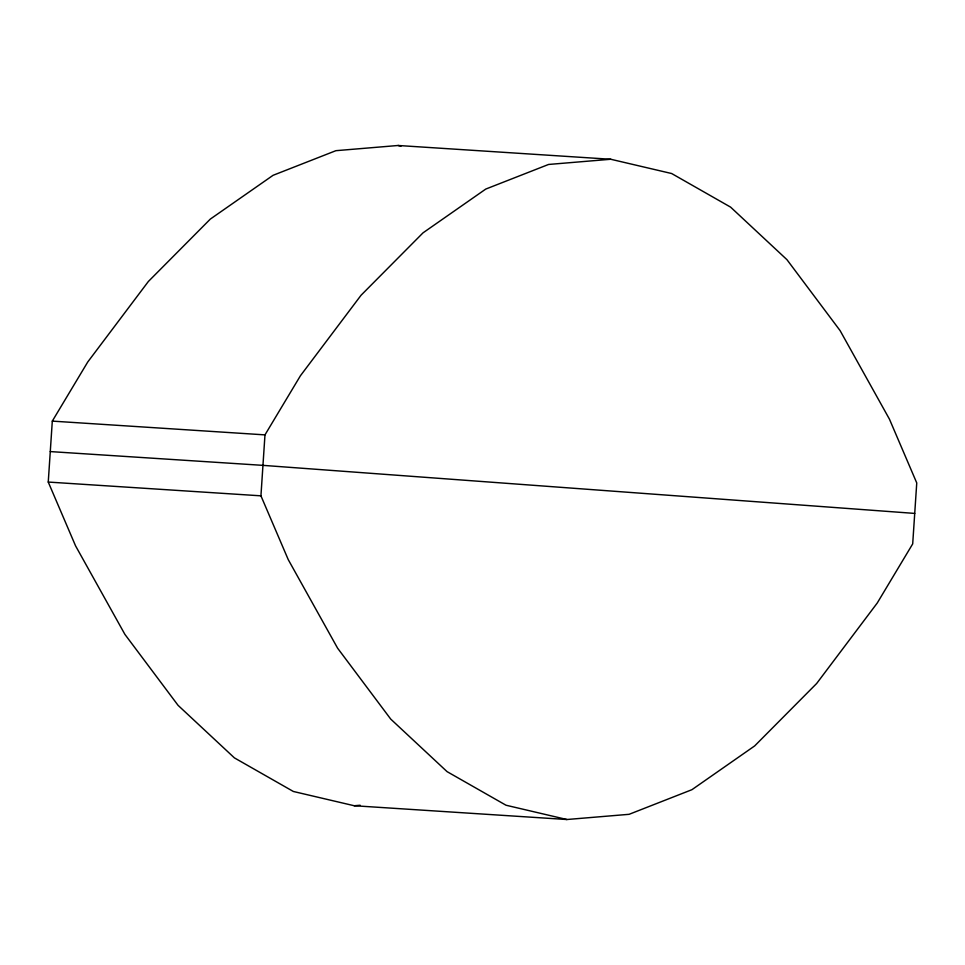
<?xml version="1.0" encoding="UTF-8"?>
<svg xmlns="http://www.w3.org/2000/svg" width="965" height="965" viewBox="0 0 965 965"><rect width="100%" height="100%" fill="white"/><g stroke="black" fill="none" stroke-linecap="round" stroke-linejoin="round"><path stroke-width="1.45" d="M48.25 482.054L52.303 421.114L87.779 361.947L148.345 281.503L210.346 219.067L273.083 175.304L335.892 150.685L398.087 145.486L610.773 159.261L671.664 173.531L730.601 207.125L786.945 259.669L840.093 330.609L889.441 419.148L916.75 482.946L912.697 543.886L877.221 603.053L816.655 683.497L754.654 745.933L691.917 789.696L629.108 814.315L566.913 819.514L354.227 805.739L293.336 791.469L234.399 757.875L178.055 705.331L124.907 634.391L75.559 545.852L48.25 482.054L260.936 495.829L288.245 559.628L337.593 648.166L390.729 719.094L447.072 771.638L506.022 805.232L566.913 819.514M260.936 495.829L264.977 434.877L300.453 375.711L361.031 295.278L423.032 232.842L485.769 189.068L548.578 164.46L610.773 159.261M354.227 805.739L360.15 805.244M52.303 421.114L264.977 434.877M50.276 451.584L262.95 465.359L914.724 513.416M398.087 145.486L400.982 146.173"/></g></svg>
